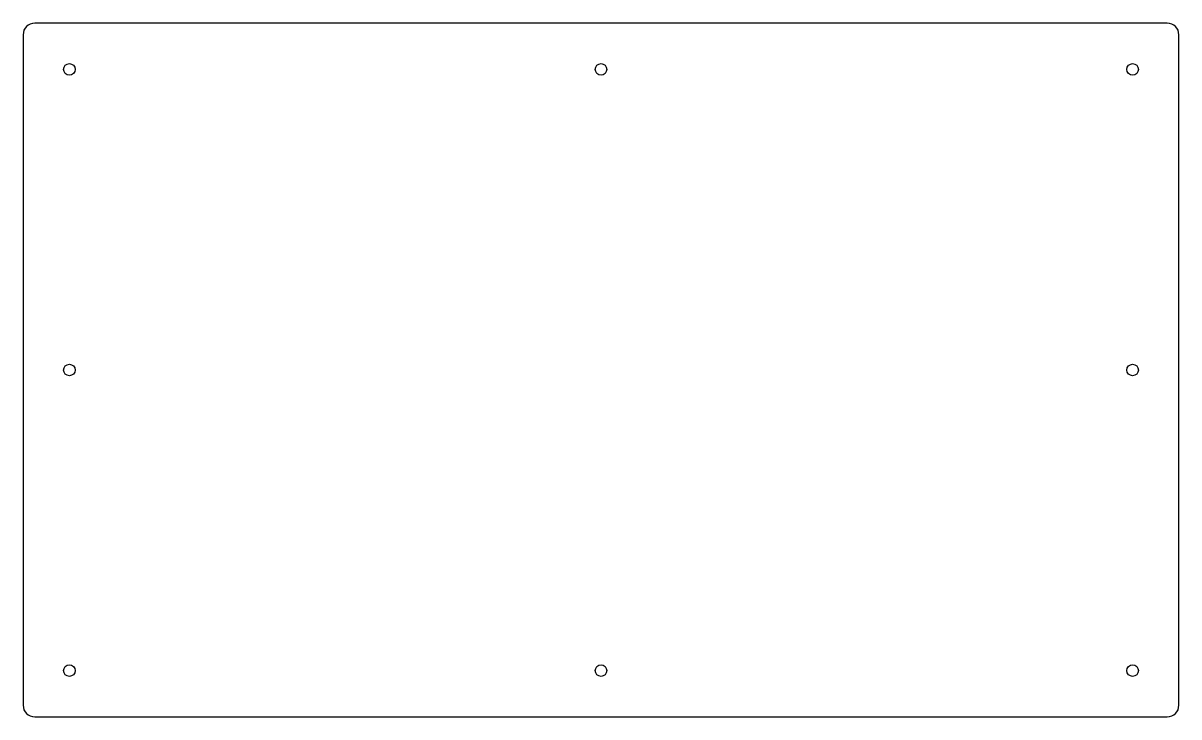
# Model space of a CAD drawing. Extents: x -40 to 460, y -40 to 260.
import ezdxf

# ---------------------------------------------------------------- set-up
doc = ezdxf.new("R2010")
doc.units = 0
doc.header["$MEASUREMENT"] = 0
doc.layers.get('0').update_dxf_attribs({"linetype": 'CONTINUOUS'})

msp = doc.modelspace()

# ---------------------------------------------------------------- linework, layer by layer
at = {"color": 0}
msp.add_lwpolyline([(-35, -40), (455, -40, 0.414214), (460, -35), (460, 255, 0.414214), (455, 260), (-35, 260, 0.414214), (-40, 255), (-40, -35, 0.414214)], format="xyb", close=True, dxfattribs=at)
for centre in [(-20, 240), (210, 240), (440, 240), (-20, 110), (440, 110), (-20, -20), (210, -20), (440, -20)]:
    msp.add_circle(centre, 2.5, dxfattribs=at)

doc.saveas('drawing.dxf')
